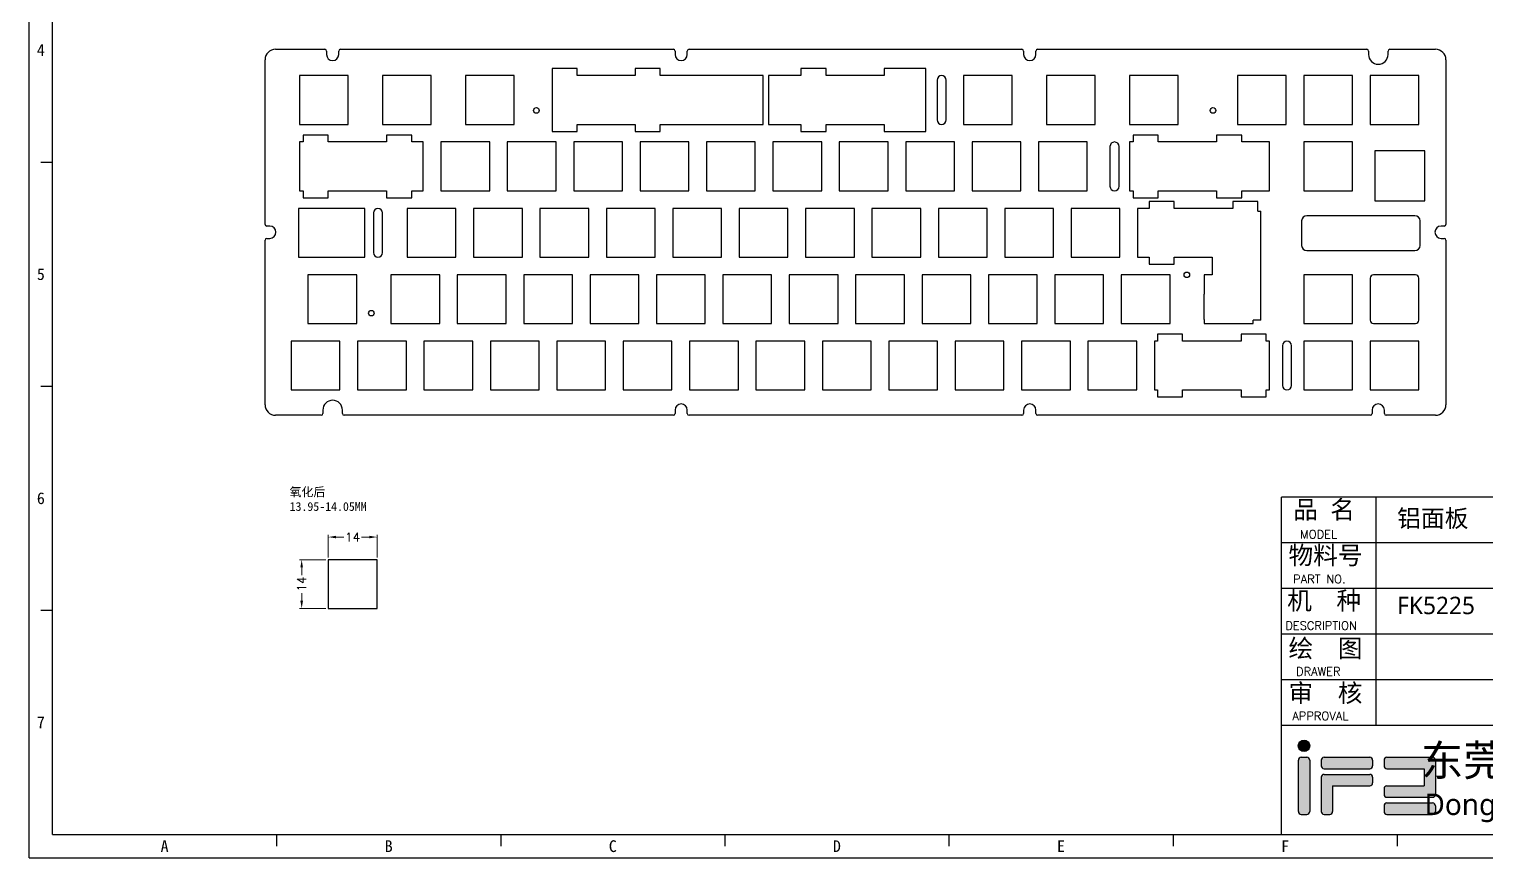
# Model space of a CAD drawing. Header units: millimetres. Extents: x 2067 to 4080, y 730 to 1247.
# Drawn here: x 2799.6 to 3217.6, y 783.7 to 1021.5 of the extents above; entities that cross this region are included whole.
import ezdxf
from ezdxf.enums import TextEntityAlignment as Align

# ---------------------------------------------------------------- set-up
doc = ezdxf.new("R2010")
doc.units = ezdxf.units.MM
doc.layers.add('BORDER', color=5, linetype='Continuous')
doc.layers.add('dim', color=82, linetype='Continuous', lineweight=9)
doc.styles.add('BORDER', font='')
doc.styles.add('ROMANC', font='romanc.shx', dxfattribs={"bigfont": 'gbcbig.shx'})
doc.styles.get("Standard").update_dxf_attribs({"font": 'txt', "bigfont": 'gbcbig.shx'})
doc.styles.add('图框文字', font='romans.shx')
doc.styles.get('BORDER').set_extended_font_data('SimSun')
doc.dimstyles.new('YanXiu', dxfattribs={"dimtxt": 2.5, "dimasz": 2.2, "dimexe": 0.66, "dimexo": 0.66, "dimgap": 0.66, "dimtad": 0, "dimdsep": 46, "dimtxsty": 'ROMANC', "dimcen": 0, "dimclrd": 256, "dimclre": 131, "dimclrt": 42, "dimazin": 2, "dimtfac": 1, "dimtofl": 0, "dimtmove": 0, "dimatfit": 3, "dimfxl": 1, "dimlwd": 5, "dimlwe": 5, "dimarcsym": 0})

# ---------------------------------------------------------------- blocks, each defined once
blk = doc.blocks.new('A4图框')
h = blk.add_hatch(color=1)
h.set_gradient(color1=(255, 0, 0), color2=(255, 31, 31), one_color=1, tint=0.56, name='CYLINDER')
h.paths.add_polyline_path([(2736.1, 1630.87, 1), (2732, 1630.87, 1)])
h = blk.add_hatch(color=3)
h.set_gradient(color1=(0, 255, 0), color2=(31, 255, 31), one_color=1, tint=0.56, name='CYLINDER')
h.paths.add_polyline_path([(2732, 1607.3, 0.414214), (2733.03, 1606.28), (2735.07, 1606.28, 0.414214), (2736.1, 1607.3), (2736.1, 1625.74, 0.414214), (2735.07, 1626.77), (2733.03, 1626.77, 0.414214), (2732, 1625.74)])
h = blk.add_hatch(color=3)
h.set_gradient(color1=(0, 255, 0), color2=(31, 255, 31), one_color=1, tint=0.56, name='CYLINDER')
h.paths.add_polyline_path([(2757.61, 1622.67, 0.414214), (2758.64, 1623.69), (2758.64, 1625.74, 0.414214), (2757.61, 1626.77), (2741.22, 1626.77, 0.414214), (2740.2, 1625.74), (2740.2, 1623.69, 0.414214), (2741.22, 1622.67)])
h = blk.add_hatch(color=3)
h.set_gradient(color1=(0, 255, 0), color2=(31, 255, 31), one_color=1, tint=0.56, name='CYLINDER')
h.paths.add_polyline_path([(2763.76, 1626.77, 0.414214), (2762.74, 1625.74), (2762.74, 1623.69, 0.414214), (2763.76, 1622.67), (2777.08, 1622.67), (2777.08, 1616.52), (2763.76, 1616.52, 0.414214), (2762.74, 1615.5), (2762.74, 1613.45, 0.414214), (2763.76, 1612.42), (2780.15, 1612.42, 0.414214), (2781.18, 1613.45), (2781.18, 1625.74, 0.414214), (2780.15, 1626.77)])
h = blk.add_hatch(color=3)
h.set_gradient(color1=(0, 255, 0), color2=(31, 255, 31), one_color=1, tint=0.56, name='CYLINDER')
h.paths.add_polyline_path([(2741.22, 1620.62, 0.414214), (2740.2, 1619.6), (2740.2, 1607.3, 0.414214), (2741.22, 1606.28), (2743.27, 1606.28, 0.414214), (2744.3, 1607.3), (2744.3, 1616.52), (2757.61, 1616.52, 0.414214), (2758.64, 1617.55), (2758.64, 1619.6, 0.414214), (2757.61, 1620.62)])
h = blk.add_hatch(color=3)
h.set_gradient(color1=(0, 255, 0), color2=(31, 255, 31), one_color=1, tint=0.56, name='CYLINDER')
h.paths.add_polyline_path([(2763.76, 1610.38, 0.414214), (2762.74, 1609.35), (2762.74, 1607.3, 0.414214), (2763.76, 1606.28), (2780.15, 1606.28, 0.414214), (2781.18, 1607.3), (2781.18, 1609.35, 0.414214), (2780.15, 1610.38)])
at = {"lineweight": 25}
for p, q in [((2725.99, 1599.08), (2725.99, 1720.09)), ((3088.9, 1720.09), (2725.99, 1720.09)), ((2759.81, 1720.09), (2759.81, 1638.13)), ((3088.9, 1703.7), (2725.99, 1703.7)), ((3088.9, 1687.31), (2725.99, 1687.31)), ((3088.9, 1670.92), (2725.99, 1670.92)), ((2979.19, 1654.52), (2725.99, 1654.52)), ((2979.19, 1638.13), (2725.99, 1638.13))]:
    blk.add_line(p, q, dxfattribs=at)
at = {"color": 3}
for p, q in [((2732, 1625.74), (2732, 1607.3)), ((2733.03, 1626.77), (2735.07, 1626.77)), ((2736.1, 1625.74), (2736.1, 1607.3)), ((2740.2, 1625.74), (2740.2, 1623.69)), ((2741.22, 1626.77), (2757.61, 1626.77)), ((2758.64, 1625.74), (2758.64, 1623.69)), ((2762.74, 1625.74), (2762.74, 1623.69)), ((2763.76, 1626.77), (2780.15, 1626.77)), ((2781.18, 1625.74), (2781.18, 1613.45)), ((2740.2, 1619.6), (2740.2, 1607.3)), ((2741.22, 1622.67), (2757.61, 1622.67)), ((2741.22, 1620.62), (2757.61, 1620.62)), ((2758.64, 1619.6), (2758.64, 1617.55)), ((2763.76, 1622.67), (2777.08, 1622.67)), ((2777.08, 1622.67), (2777.08, 1616.52)), ((2744.3, 1616.52), (2757.61, 1616.52)), ((2744.3, 1616.52), (2744.3, 1607.3)), ((2762.74, 1615.5), (2762.74, 1613.45)), ((2763.76, 1616.52), (2777.08, 1616.52)), ((2762.74, 1609.35), (2762.74, 1607.3)), ((2763.76, 1612.42), (2780.15, 1612.42)), ((2763.76, 1610.38), (2780.15, 1610.38)), ((2781.18, 1609.35), (2781.18, 1607.3)), ((2733.03, 1606.28), (2735.07, 1606.28)), ((2741.22, 1606.28), (2743.27, 1606.28)), ((2763.76, 1606.28), (2780.15, 1606.28))]:
    blk.add_line(p, q, dxfattribs=at)
at = {"color": 1}
blk.add_circle((2734.05, 1630.87), 2.05, dxfattribs=at)
at = {"color": 3}
for centre, start, end in [((2733.03, 1625.74), 90, 180), ((2735.07, 1625.74), 0, 90), ((2741.22, 1625.74), 90, 180), ((2757.61, 1625.74), 0, 90), ((2763.76, 1625.74), 90, 180), ((2780.15, 1625.74), 0, 90), ((2741.22, 1623.69), 180, 270), ((2741.22, 1619.6), 90, 180), ((2757.61, 1623.69), 270, 0), ((2757.61, 1619.6), 360, 90), ((2763.76, 1623.69), 180, 270), ((2757.61, 1617.55), 270, 0), ((2763.76, 1615.5), 90, 180), ((2763.76, 1613.45), 180, 270), ((2763.76, 1609.35), 90, 180), ((2780.15, 1613.45), 270, 0), ((2780.15, 1609.35), 0, 90), ((2733.03, 1607.3), 180, 270), ((2735.07, 1607.3), 270, 0), ((2741.22, 1607.3), 180, 270), ((2743.27, 1607.3), 270, 0), ((2763.76, 1607.3), 180, 270), ((2780.15, 1607.3), 270, 0)]:
    blk.add_arc(centre, 1.02, start, end, dxfattribs=at)
at = {"layer": 'BORDER', "color": 0, "linetype": 'Continuous'}
for p, q in [((2276.83, 1590.69), (2276.83, 2170.08)), ((2285.22, 1599.08), (2285.22, 2161.68)), ((2281.03, 1840.21), (2285.22, 1840.21)), ((2281.03, 1759.84), (2285.22, 1759.84)), ((2281.03, 1679.48), (2285.22, 1679.48)), ((2285.22, 1599.08), (3088.9, 1599.08)), ((2365.59, 1599.08), (2365.59, 1594.89)), ((2445.96, 1599.08), (2445.96, 1594.89)), ((2526.33, 1599.08), (2526.33, 1594.89)), ((2606.69, 1599.08), (2606.69, 1594.89)), ((2687.06, 1599.08), (2687.06, 1594.89)), ((2767.43, 1599.08), (2767.43, 1594.89)), ((2276.83, 1590.69), (3097.29, 1590.69))]:
    blk.add_line(p, q, dxfattribs=at)
at = {"lineweight": 25, "style": '图框文字'}
for s, height, p in [('MODEL', 3.007, (2732.62, 1705.24)), ('PART NO.', 3.007, (2730.16, 1689.16)), ('DESCRIPTION', 3.0071, (2727.34, 1672.49)), ('DRAWER', 3.007, (2731.18, 1656.01)), ('APPROVAL', 3.007, (2729.85, 1640.1))]:
    blk.add_text(s, height=height, dxfattribs=at).set_placement(p)
at = {"color": 7, "char_height": 6.4852, "width": 28.2719, "attachment_point": 1}
for s, insert in [('{\\fSimSun|b0|i0|c134|p54;品 名}', (2730.18, 1718.83)), ('{\\fSimSun|b0|i0|c134|p54;物料号}', (2728.48, 1702.44)), ('{\\fSimSun|b0|i0|c134|p54;机  种}', (2728.01, 1686.2)), ('{\\fSimSun|b0|i0|c134|p54;绘  图}', (2728.48, 1669.1)), ('{\\fSimSun|b0|i0|c134|p54;审  核}', (2728.48, 1653.07))]:
    blk.add_mtext(s, dxfattribs=dict(at, insert=insert))
at = {"color": 7, "attachment_point": 5}
for s, insert, char_height in [('{\\fSimHei|b0|i0|c134|p49;东莞市艾佛杜电子科技有限公司}', (2881.97, 1624.98), 11.0966), ('{\\fMicrosoft YaHei|b0|i0|c134|p34;Dongguan IF2 Electronic Technology Co.,LTD}', (2882.7, 1608.59), 7.69)]:
    blk.add_mtext(s, dxfattribs=dict(at, insert=insert, char_height=char_height))
at = {"layer": 'BORDER', "color": 0, "style": 'BORDER'}
for s, p in [('4', (2281.03, 1880.4)), ('5', (2281.03, 1800.03)), ('6', (2281.03, 1719.66)), ('7', (2281.03, 1639.29)), ('A', (2325.41, 1594.89)), ('B', (2405.78, 1594.89)), ('C', (2486.14, 1594.89)), ('D', (2566.51, 1594.89)), ('E', (2646.88, 1594.89)), ('F', (2727.25, 1594.89))]:
    blk.add_text(s, height=4.2, dxfattribs=at).set_placement(p, align=Align.MIDDLE_CENTER)
blk = doc.blocks.new('*D2')
at = {"color": 131, "lineweight": 5}
for p, q in [((2885.47, 869.9), (2885.47, 876.39)), ((2899.47, 869.9), (2899.47, 876.39))]:
    blk.add_line(p, q, dxfattribs=at)
at = {"lineweight": 5}
for p, q in [((2887.67, 875.73), (2889.91, 875.73)), ((2897.27, 875.73), (2895.04, 875.73))]:
    blk.add_line(p, q, dxfattribs=at)
for points in [[(2887.67, 876.1), (2887.67, 875.37), (2885.47, 875.73)], [(2897.27, 876.1), (2897.27, 875.37), (2899.47, 875.73)]]:
    blk.add_solid(points)
at = {"layer": 'Defpoints', "color": 0}
for p in [(2899.47, 875.73), (2885.47, 869.24), (2899.47, 869.24)]:
    blk.add_point(p, dxfattribs=at)
at = {"color": 42, "insert": (2892.47, 875.73), "char_height": 2.5, "attachment_point": 5, "style": 'ROMANC'}
blk.add_mtext('14', dxfattribs=at)
blk = doc.blocks.new('*D3')
at = {"color": 131, "lineweight": 5}
for p, q in [((2884.81, 869.24), (2877.18, 869.24)), ((2884.81, 855.24), (2877.18, 855.24))]:
    blk.add_line(p, q, dxfattribs=at)
at = {"lineweight": 5}
for p, q in [((2877.84, 867.04), (2877.84, 864.81)), ((2877.84, 857.44), (2877.84, 859.68))]:
    blk.add_line(p, q, dxfattribs=at)
for points in [[(2877.47, 867.04), (2878.21, 867.04), (2877.84, 869.24)], [(2877.47, 857.44), (2878.21, 857.44), (2877.84, 855.24)]]:
    blk.add_solid(points)
at = {"layer": 'Defpoints', "color": 0}
for p in [(2885.47, 869.24), (2877.84, 855.24), (2885.47, 855.24)]:
    blk.add_point(p, dxfattribs=at)
at = {"color": 42, "insert": (2877.84, 862.24), "char_height": 2.5, "attachment_point": 5, "rotation": 90, "style": 'ROMANC'}
blk.add_mtext('14', dxfattribs=at)

msp = doc.modelspace()

# ---------------------------------------------------------------- linework, layer by layer
at = {"color": 7, "linetype": 'Continuous'}
for p, q in [((2870.323, 1015.675), (2884.473, 1015.675)), ((2888.973, 1015.675), (2984.473, 1015.675)), ((2988.973, 1015.675), (3084.473, 1015.675)), ((3088.973, 1015.675), (3183.423, 1015.675)), ((3190.023, 1015.675), (3203.123, 1015.675)), ((2867.323, 965.425), (2867.323, 1012.675)), ((2884.973, 1015.175), (2884.973, 1014.175)), ((2888.473, 1014.175), (2888.473, 1015.175)), ((2984.973, 1015.175), (2984.973, 1014.175)), ((2988.473, 1014.175), (2988.473, 1015.175)), ((3084.973, 1015.175), (3084.973, 1014.175)), ((3088.473, 1014.175), (3088.473, 1015.175)), ((3183.923, 1015.175), (3183.923, 1014.175)), ((3189.523, 1014.175), (3189.523, 1015.175)), ((3206.123, 1012.675), (3206.123, 965.425)), ((2877.223, 1008.125), (2877.223, 994.125)), ((2891.223, 1008.125), (2877.223, 1008.125)), ((2877.223, 1008.125), (2877.223, 994.125)), ((2891.223, 1008.125), (2877.223, 1008.125)), ((2891.223, 994.125), (2891.223, 1008.125)), ((2891.223, 994.125), (2891.223, 1008.125)), ((2901.033, 1008.125), (2901.033, 994.125)), ((2915.033, 1008.125), (2901.033, 1008.125)), ((2915.033, 994.125), (2915.033, 1008.125)), ((2924.843, 1008.125), (2924.843, 994.125)), ((2938.843, 1008.125), (2924.843, 1008.125)), ((2938.843, 994.125), (2938.843, 1008.125)), ((2949.683, 1010.125), (2949.683, 992.125)), ((2956.883, 1010.125), (2949.683, 1010.125)), ((2956.883, 1008.125), (2956.883, 1010.125)), ((2973.483, 1008.125), (2956.883, 1008.125)), ((2973.483, 1010.125), (2973.483, 1008.125)), ((2980.683, 1010.125), (2973.483, 1010.125)), ((2980.683, 1008.125), (2980.683, 1010.125)), ((3010.283, 1008.125), (2980.683, 1008.125)), ((3010.283, 994.125), (3010.283, 1008.125)), ((3021.023, 1008.125), (3011.783, 1008.125)), ((3011.783, 1008.125), (3011.783, 994.125)), ((3028.323, 1010.125), (3021.023, 1010.125)), ((3021.023, 1010.125), (3021.023, 1008.125)), ((3044.923, 1008.125), (3028.323, 1008.125)), ((3056.883, 1010.125), (3044.923, 1010.125)), ((3056.883, 992.125), (3056.883, 1010.125)), ((3081.723, 1008.125), (3067.723, 1008.125)), ((3067.723, 1008.125), (3067.723, 994.125)), ((3081.723, 994.125), (3081.723, 1008.125)), ((3105.533, 1008.125), (3091.533, 1008.125)), ((3091.533, 1008.125), (3091.533, 994.125)), ((3105.533, 994.125), (3105.533, 1008.125)), ((3129.343, 1008.125), (3115.343, 1008.125)), ((3115.343, 1008.125), (3115.343, 994.125)), ((3129.343, 994.125), (3129.343, 1008.125)), ((3160.303, 1008.125), (3146.303, 1008.125)), ((3146.303, 1008.125), (3146.303, 994.125)), ((3160.303, 994.125), (3160.303, 1008.125)), ((3179.353, 1008.125), (3165.353, 1008.125)), ((3165.353, 1008.125), (3165.353, 994.125)), ((3179.353, 994.125), (3179.353, 1008.125)), ((3198.403, 1008.125), (3184.403, 1008.125)), ((3184.403, 1008.125), (3184.403, 994.125)), ((3198.403, 994.125), (3198.403, 1008.125)), ((3060.123, 1006.825), (3060.123, 995.425)), ((3062.723, 995.425), (3062.723, 1006.825)), ((2877.223, 994.125), (2891.223, 994.125)), ((2877.223, 994.125), (2891.223, 994.125)), ((2878.223, 991.075), (2878.223, 989.075)), ((2885.423, 991.075), (2878.223, 991.075)), ((2885.423, 989.075), (2885.423, 991.075)), ((2901.033, 994.125), (2915.033, 994.125)), ((2902.223, 991.075), (2902.223, 989.075)), ((2909.423, 991.075), (2902.223, 991.075)), ((2909.423, 989.075), (2909.423, 991.075)), ((2924.843, 994.125), (2938.843, 994.125)), ((2949.683, 992.125), (2956.883, 992.125)), ((2956.883, 992.125), (2956.883, 994.125)), ((2956.883, 994.125), (2973.483, 994.125)), ((2973.483, 994.125), (2973.483, 992.125)), ((2973.483, 992.125), (2980.683, 992.125)), ((2980.683, 992.125), (2980.683, 994.125)), ((2980.683, 994.125), (3010.283, 994.125)), ((3011.783, 994.125), (3021.023, 994.125)), ((3021.023, 994.125), (3021.023, 992.125)), ((3021.023, 992.125), (3028.323, 992.125)), ((3028.323, 994.125), (3044.923, 994.125)), ((3044.923, 992.125), (3056.883, 992.125)), ((3067.723, 994.125), (3081.723, 994.125)), ((3091.533, 994.125), (3105.533, 994.125)), ((3115.343, 994.125), (3129.343, 994.125)), ((3123.553, 991.075), (3116.353, 991.075)), ((3116.353, 991.075), (3116.353, 989.075)), ((3123.553, 989.075), (3123.553, 991.075)), ((3147.553, 991.075), (3140.353, 991.075)), ((3140.353, 991.075), (3140.353, 989.075)), ((3146.303, 994.125), (3160.303, 994.125)), ((3147.553, 989.075), (3147.553, 991.075)), ((3165.353, 994.125), (3179.353, 994.125)), ((3184.403, 994.125), (3198.403, 994.125)), ((2877.223, 989.075), (2877.223, 975.075)), ((2878.223, 989.075), (2877.223, 989.075)), ((2902.223, 989.075), (2885.423, 989.075)), ((2912.733, 989.075), (2909.423, 989.075)), ((2912.733, 975.075), (2912.733, 989.075)), ((2917.783, 989.075), (2917.783, 975.075)), ((2931.783, 989.075), (2917.783, 989.075)), ((2931.783, 975.075), (2931.783, 989.075)), ((2936.833, 989.075), (2936.833, 975.075)), ((2950.833, 989.075), (2936.833, 989.075)), ((2950.833, 975.075), (2950.833, 989.075)), ((2955.883, 989.075), (2955.883, 975.075)), ((2969.883, 989.075), (2955.883, 989.075)), ((2969.883, 975.075), (2969.883, 989.075)), ((2974.933, 989.075), (2974.933, 975.075)), ((2988.933, 989.075), (2974.933, 989.075)), ((2988.933, 975.075), (2988.933, 989.075)), ((2993.983, 989.075), (2993.983, 975.075)), ((3007.983, 989.075), (2993.983, 989.075)), ((3007.983, 975.075), (3007.983, 989.075)), ((3013.033, 989.075), (3013.033, 975.075)), ((3027.033, 989.075), (3013.033, 989.075)), ((3027.033, 975.075), (3027.033, 989.075)), ((3046.083, 989.075), (3032.083, 989.075)), ((3032.083, 989.075), (3032.083, 975.075)), ((3046.083, 975.075), (3046.083, 989.075)), ((3065.133, 989.075), (3051.133, 989.075)), ((3051.133, 989.075), (3051.133, 975.075)), ((3065.133, 975.075), (3065.133, 989.075)), ((3084.183, 989.075), (3070.183, 989.075)), ((3070.183, 989.075), (3070.183, 975.075)), ((3084.183, 975.075), (3084.183, 989.075)), ((3103.233, 989.075), (3089.233, 989.075)), ((3089.233, 989.075), (3089.233, 975.075)), ((3103.233, 975.075), (3103.233, 989.075)), ((3109.753, 987.775), (3109.753, 976.375)), ((3112.353, 976.375), (3112.353, 987.775)), ((3116.353, 989.075), (3115.373, 989.075)), ((3115.373, 989.075), (3115.373, 975.075)), ((3140.353, 989.075), (3123.553, 989.075)), ((3155.523, 989.075), (3147.553, 989.075)), ((3155.523, 975.075), (3155.523, 989.075)), ((3179.353, 989.075), (3165.353, 989.075)), ((3165.353, 989.075), (3165.353, 975.075)), ((3179.353, 975.075), (3179.353, 989.075)), ((3200.123, 986.575), (3185.723, 986.575)), ((3185.723, 986.575), (3185.723, 972.175)), ((3200.123, 972.175), (3200.123, 986.575)), ((2877.223, 975.075), (2878.223, 975.075)), ((2878.223, 975.075), (2878.223, 973.075)), ((2885.423, 973.075), (2885.423, 975.075)), ((2885.423, 975.075), (2902.223, 975.075)), ((2902.223, 975.075), (2902.223, 973.075)), ((2909.423, 973.075), (2909.423, 975.075)), ((2909.423, 975.075), (2912.733, 975.075)), ((2917.783, 975.075), (2931.783, 975.075)), ((2936.833, 975.075), (2950.833, 975.075)), ((2955.883, 975.075), (2969.883, 975.075)), ((2974.933, 975.075), (2988.933, 975.075)), ((2993.983, 975.075), (3007.983, 975.075)), ((3013.033, 975.075), (3027.033, 975.075)), ((3032.083, 975.075), (3046.083, 975.075)), ((3051.133, 975.075), (3065.133, 975.075)), ((3070.183, 975.075), (3084.183, 975.075)), ((3089.233, 975.075), (3103.233, 975.075)), ((3115.373, 975.075), (3116.353, 975.075)), ((3116.353, 975.075), (3116.353, 973.075)), ((3123.553, 975.075), (3140.353, 975.075)), ((3123.553, 973.075), (3123.553, 975.075)), ((3140.353, 975.075), (3140.353, 973.075)), ((3147.553, 975.075), (3155.523, 975.075)), ((3147.553, 973.075), (3147.553, 975.075)), ((3165.353, 975.075), (3179.353, 975.075)), ((2876.923, 970.025), (2876.923, 956.025)), ((2895.923, 970.025), (2876.923, 970.025)), ((2878.223, 973.075), (2885.423, 973.075)), ((2895.923, 956.025), (2895.923, 970.025)), ((2902.223, 973.075), (2909.423, 973.075)), ((2908.113, 970.025), (2908.113, 956.025)), ((2922.113, 970.025), (2908.113, 970.025)), ((2922.113, 956.025), (2922.113, 970.025)), ((2927.163, 970.025), (2927.163, 956.025)), ((2941.163, 970.025), (2927.163, 970.025)), ((2941.163, 956.025), (2941.163, 970.025)), ((2946.213, 970.025), (2946.213, 956.025)), ((2960.213, 970.025), (2946.213, 970.025)), ((2960.213, 956.025), (2960.213, 970.025)), ((2965.263, 970.025), (2965.263, 956.025)), ((2979.263, 970.025), (2965.263, 970.025)), ((2979.263, 956.025), (2979.263, 970.025)), ((2984.313, 970.025), (2984.313, 956.025)), ((2998.313, 970.025), (2984.313, 970.025)), ((2998.313, 956.025), (2998.313, 970.025)), ((3003.363, 970.025), (3003.363, 956.025)), ((3017.363, 970.025), (3003.363, 970.025)), ((3017.363, 956.025), (3017.363, 970.025)), ((3022.413, 970.025), (3022.413, 956.025)), ((3036.413, 970.025), (3022.413, 970.025)), ((3036.413, 956.025), (3036.413, 970.025)), ((3055.463, 970.025), (3041.463, 970.025)), ((3041.463, 970.025), (3041.463, 956.025)), ((3055.463, 956.025), (3055.463, 970.025)), ((3074.513, 970.025), (3060.513, 970.025)), ((3060.513, 970.025), (3060.513, 956.025)), ((3074.513, 956.025), (3074.513, 970.025)), ((3093.563, 970.025), (3079.563, 970.025)), ((3079.563, 970.025), (3079.563, 956.025)), ((3093.563, 956.025), (3093.563, 970.025)), ((3112.613, 970.025), (3098.613, 970.025)), ((3098.613, 970.025), (3098.613, 956.025)), ((3112.613, 956.025), (3112.613, 970.025)), ((3116.353, 973.075), (3123.553, 973.075)), ((3120.973, 970.025), (3117.663, 970.025)), ((3117.663, 970.025), (3117.663, 956.025)), ((3128.173, 972.025), (3120.973, 972.025)), ((3120.973, 972.025), (3120.973, 970.025)), ((3128.173, 970.025), (3128.173, 972.025)), ((3144.973, 970.025), (3128.173, 970.025)), ((3140.353, 973.075), (3147.553, 973.075)), ((3152.173, 972.025), (3144.973, 972.025)), ((3144.973, 972.025), (3144.973, 970.025)), ((3152.173, 969.205), (3152.173, 972.025)), ((3185.723, 972.175), (3200.123, 972.175)), ((2898.423, 968.725), (2898.423, 957.325)), ((2901.023, 957.325), (2901.023, 968.725)), ((3164.723, 966.425), (3164.723, 959.425)), ((3197.223, 967.925), (3166.223, 967.925)), ((3198.723, 959.425), (3198.723, 966.425)), ((2868.723, 964.925), (2867.823, 964.925)), ((2867.823, 961.425), (2868.723, 961.425)), ((3205.623, 964.925), (3204.723, 964.925)), ((3204.723, 961.425), (3205.623, 961.425)), ((2867.323, 913.675), (2867.323, 960.925)), ((3166.223, 957.925), (3197.223, 957.925)), ((3206.123, 960.925), (3206.123, 913.675)), ((2876.923, 956.025), (2895.923, 956.025)), ((2908.113, 956.025), (2922.113, 956.025)), ((2927.163, 956.025), (2941.163, 956.025)), ((2946.213, 956.025), (2960.213, 956.025)), ((2965.263, 956.025), (2979.263, 956.025)), ((2984.313, 956.025), (2998.313, 956.025)), ((3003.363, 956.025), (3017.363, 956.025)), ((3022.413, 956.025), (3036.413, 956.025)), ((3041.463, 956.025), (3055.463, 956.025)), ((3060.513, 956.025), (3074.513, 956.025)), ((3079.563, 956.025), (3093.563, 956.025)), ((3098.613, 956.025), (3112.613, 956.025)), ((3117.663, 956.025), (3120.973, 956.025)), ((3120.973, 956.025), (3120.973, 954.025)), ((3120.973, 954.025), (3128.173, 954.025)), ((3128.173, 956.025), (3139.023, 956.025)), ((3128.173, 954.025), (3128.173, 956.025)), ((3139.023, 956.025), (3139.023, 950.975)), ((2879.623, 950.975), (2879.623, 936.975)), ((2893.623, 950.975), (2879.623, 950.975)), ((2893.623, 936.975), (2893.623, 950.975)), ((2903.433, 950.975), (2903.433, 936.975)), ((2917.433, 950.975), (2903.433, 950.975)), ((2917.433, 936.975), (2917.433, 950.975)), ((2922.483, 950.975), (2922.483, 936.975)), ((2936.483, 950.975), (2922.483, 950.975)), ((2936.483, 936.975), (2936.483, 950.975)), ((2941.533, 950.975), (2941.533, 936.975)), ((2955.533, 950.975), (2941.533, 950.975)), ((2955.533, 936.975), (2955.533, 950.975)), ((2960.583, 950.975), (2960.583, 936.975)), ((2974.583, 950.975), (2960.583, 950.975)), ((2974.583, 936.975), (2974.583, 950.975)), ((2979.633, 950.975), (2979.633, 936.975)), ((2993.633, 950.975), (2979.633, 950.975)), ((2993.633, 936.975), (2993.633, 950.975)), ((2998.683, 950.975), (2998.683, 936.975)), ((3012.683, 950.975), (2998.683, 950.975)), ((3012.683, 936.975), (3012.683, 950.975)), ((3017.733, 950.975), (3017.733, 936.975)), ((3031.733, 950.975), (3017.733, 950.975)), ((3031.733, 936.975), (3031.733, 950.975)), ((3036.783, 950.975), (3036.783, 936.975)), ((3050.783, 950.975), (3036.783, 950.975)), ((3050.783, 936.975), (3050.783, 950.975)), ((3069.833, 950.975), (3055.833, 950.975)), ((3055.833, 950.975), (3055.833, 936.975)), ((3069.833, 936.975), (3069.833, 950.975)), ((3088.883, 950.975), (3074.883, 950.975)), ((3074.883, 950.975), (3074.883, 936.975)), ((3088.883, 936.975), (3088.883, 950.975)), ((3107.933, 950.975), (3093.933, 950.975)), ((3093.933, 950.975), (3093.933, 936.975)), ((3107.933, 936.975), (3107.933, 950.975)), ((3126.983, 950.975), (3112.983, 950.975)), ((3112.983, 950.975), (3112.983, 936.975)), ((3126.983, 936.975), (3126.983, 950.975)), ((3139.023, 950.975), (3136.793, 950.975)), ((3136.793, 950.975), (3136.793, 945.375)), ((3179.333, 950.975), (3165.333, 950.975)), ((3165.333, 950.975), (3165.333, 936.975)), ((3179.333, 936.975), (3179.333, 950.975)), ((3184.383, 949.975), (3184.383, 937.975)), ((3197.383, 950.975), (3185.383, 950.975)), ((3198.383, 937.975), (3198.383, 949.975)), ((2879.623, 936.975), (2893.623, 936.975)), ((2903.433, 936.975), (2917.433, 936.975)), ((2922.483, 936.975), (2936.483, 936.975)), ((2941.533, 936.975), (2955.533, 936.975)), ((2960.583, 936.975), (2974.583, 936.975)), ((2979.633, 936.975), (2993.633, 936.975)), ((2998.683, 936.975), (3012.683, 936.975)), ((3017.733, 936.975), (3031.733, 936.975)), ((3036.783, 936.975), (3050.783, 936.975)), ((3055.833, 936.975), (3069.833, 936.975)), ((3074.883, 936.975), (3088.883, 936.975)), ((3093.933, 936.975), (3107.933, 936.975)), ((3112.983, 936.975), (3126.983, 936.975)), ((3136.793, 938.175), (3136.793, 936.975)), ((3136.793, 936.975), (3150.793, 936.975)), ((3150.793, 936.975), (3150.793, 938.005)), ((3165.333, 936.975), (3179.333, 936.975)), ((3185.383, 936.975), (3197.383, 936.975)), ((3130.593, 933.925), (3123.393, 933.925)), ((3123.393, 933.925), (3123.393, 931.925)), ((3130.593, 931.925), (3130.593, 933.925)), ((3154.593, 933.925), (3147.393, 933.925)), ((3147.393, 933.925), (3147.393, 931.925)), ((3154.593, 931.925), (3154.593, 933.925)), ((2874.823, 931.925), (2874.823, 917.925)), ((2888.823, 931.925), (2874.823, 931.925)), ((2888.823, 917.925), (2888.823, 931.925)), ((2893.873, 931.925), (2893.873, 917.925)), ((2907.873, 931.925), (2893.873, 931.925)), ((2907.873, 917.925), (2907.873, 931.925)), ((2912.923, 931.925), (2912.923, 917.925)), ((2926.923, 931.925), (2912.923, 931.925)), ((2926.923, 917.925), (2926.923, 931.925)), ((2931.973, 931.925), (2931.973, 917.925)), ((2945.973, 931.925), (2931.973, 931.925)), ((2945.973, 917.925), (2945.973, 931.925)), ((2951.023, 931.925), (2951.023, 917.925)), ((2965.023, 931.925), (2951.023, 931.925)), ((2965.023, 917.925), (2965.023, 931.925)), ((2970.073, 931.925), (2970.073, 917.925)), ((2984.073, 931.925), (2970.073, 931.925)), ((2984.073, 917.925), (2984.073, 931.925)), ((2989.123, 931.925), (2989.123, 917.925)), ((3003.123, 931.925), (2989.123, 931.925)), ((3003.123, 917.925), (3003.123, 931.925)), ((3008.173, 931.925), (3008.173, 917.925)), ((3022.173, 931.925), (3008.173, 931.925)), ((3022.173, 917.925), (3022.173, 931.925)), ((3027.223, 931.925), (3027.223, 917.925)), ((3041.223, 931.925), (3027.223, 931.925)), ((3041.223, 917.925), (3041.223, 931.925)), ((3046.273, 931.925), (3046.273, 917.925)), ((3060.273, 931.925), (3046.273, 931.925)), ((3060.273, 917.925), (3060.273, 931.925)), ((3065.323, 931.925), (3065.323, 917.925)), ((3079.323, 931.925), (3065.323, 931.925)), ((3079.323, 917.925), (3079.323, 931.925)), ((3098.373, 931.925), (3084.373, 931.925)), ((3084.373, 931.925), (3084.373, 917.925)), ((3098.373, 917.925), (3098.373, 931.925)), ((3117.423, 931.925), (3103.423, 931.925)), ((3103.423, 931.925), (3103.423, 917.925)), ((3117.423, 917.925), (3117.423, 931.925)), ((3123.393, 931.925), (3122.473, 931.925)), ((3122.473, 931.925), (3122.473, 917.925)), ((3147.393, 931.925), (3130.593, 931.925)), ((3155.523, 931.925), (3154.593, 931.925)), ((3155.523, 917.925), (3155.523, 931.925)), ((3159.233, 930.625), (3159.233, 919.225)), ((3161.833, 919.225), (3161.833, 930.625)), ((3179.333, 931.925), (3165.333, 931.925)), ((3165.333, 931.925), (3165.333, 917.925)), ((3179.333, 917.925), (3179.333, 931.925)), ((3198.383, 931.925), (3184.383, 931.925)), ((3184.383, 931.925), (3184.383, 917.925)), ((3198.383, 917.925), (3198.383, 931.925)), ((2874.823, 917.925), (2888.823, 917.925)), ((2893.873, 917.925), (2907.873, 917.925)), ((2912.923, 917.925), (2926.923, 917.925)), ((2931.973, 917.925), (2945.973, 917.925)), ((2951.023, 917.925), (2965.023, 917.925)), ((2970.073, 917.925), (2984.073, 917.925)), ((2989.123, 917.925), (3003.123, 917.925)), ((3008.173, 917.925), (3022.173, 917.925)), ((3027.223, 917.925), (3041.223, 917.925)), ((3046.273, 917.925), (3060.273, 917.925)), ((3065.323, 917.925), (3079.323, 917.925)), ((3084.373, 917.925), (3098.373, 917.925)), ((3103.423, 917.925), (3117.423, 917.925)), ((3122.473, 917.925), (3123.393, 917.925)), ((3123.393, 917.925), (3123.393, 915.925)), ((3123.393, 915.925), (3130.593, 915.925)), ((3130.593, 917.925), (3147.393, 917.925)), ((3130.593, 915.925), (3130.593, 917.925)), ((3147.393, 917.925), (3147.393, 915.925)), ((3147.393, 915.925), (3154.593, 915.925)), ((3154.593, 917.925), (3155.523, 917.925)), ((3154.593, 915.925), (3154.593, 917.925)), ((3165.333, 917.925), (3179.333, 917.925)), ((3184.383, 917.925), (3198.383, 917.925)), ((2883.923, 912.175), (2883.923, 911.175)), ((2889.523, 911.175), (2889.523, 912.175)), ((2984.973, 912.175), (2984.973, 911.175)), ((2988.473, 911.175), (2988.473, 912.175)), ((3084.973, 912.175), (3084.973, 911.175)), ((3088.473, 911.175), (3088.473, 912.175)), ((3184.973, 912.175), (3184.973, 911.175)), ((3188.473, 911.175), (3188.473, 912.175)), ((2883.423, 910.675), (2870.323, 910.675)), ((2984.473, 910.675), (2890.023, 910.675)), ((3084.473, 910.675), (2988.973, 910.675)), ((3184.473, 910.675), (3088.973, 910.675)), ((3203.123, 910.675), (3188.973, 910.675)), ((2899.471, 869.241), (2885.471, 869.241)), ((2885.471, 869.241), (2885.471, 855.241)), ((2899.471, 855.241), (2899.471, 869.241)), ((2885.471, 855.241), (2899.471, 855.241))]:
    msp.add_line(p, q, dxfattribs=at)
at = {"color": 1, "linetype": 'Continuous'}
for p, q in [((3028.323, 1008.125), (3028.323, 1010.125)), ((3044.923, 1010.125), (3044.923, 1008.125)), ((3028.323, 992.125), (3028.323, 994.125)), ((3044.923, 994.125), (3044.923, 992.125))]:
    msp.add_line(p, q, dxfattribs=at)
at = {"color": 1, "linetype": 'Continuous', "lineweight": 25}
for p, q in [((3152.173, 969.205), (3153.023, 969.205)), ((3153.023, 938.005), (3150.793, 938.005))]:
    msp.add_line(p, q, dxfattribs=at)
at = {"color": 1}
for p, q in [((3153.023, 938.005), (3153.023, 969.205)), ((3136.793, 938.175), (3136.793, 945.375))]:
    msp.add_line(p, q, dxfattribs=at)
at = {"color": 7, "linetype": 'Continuous'}
for centre in [(2945.183, 998.125), (3139.303, 998.125), (3131.793, 950.975), (2897.823, 939.975)]:
    msp.add_circle(centre, 0.8, dxfattribs=at)
for centre, radius, start, end in [((2870.323, 1012.675), 3, 90, 180), ((2870.323, 1012.675), 3, 90, 180), ((2884.473, 1015.175), 0.5, 0, 90), ((2888.973, 1015.175), 0.5, 90, 180), ((2984.473, 1015.175), 0.5, 0, 90), ((2988.973, 1015.175), 0.5, 90, 180), ((3084.473, 1015.175), 0.5, 0, 90), ((3088.973, 1015.175), 0.5, 90, 180), ((3183.423, 1015.175), 0.5, 0, 90), ((3190.023, 1015.175), 0.5, 90, 180), ((3203.123, 1012.675), 3, 0, 90), ((2886.723, 1014.175), 1.75, 180, 0), ((2886.723, 1014.175), 1.75, 180, 0), ((2986.723, 1014.175), 1.75, 180, 0), ((3086.723, 1014.175), 1.75, 180, 0), ((3186.723, 1014.175), 2.8, 180, 0), ((3061.423, 1006.825), 1.3, 0, 180), ((3061.423, 995.425), 1.3, 180, 0), ((3111.053, 987.775), 1.3, 0, 180), ((3111.053, 976.375), 1.3, 180, 0), ((2899.723, 968.725), 1.3, 0, 180), ((3166.223, 966.425), 1.5, 90, 180), ((3197.223, 966.425), 1.5, 0, 90), ((2867.823, 965.425), 0.5, 180, 270), ((2867.823, 960.925), 0.5, 90, 180), ((2868.723, 963.175), 1.75, 270, 90), ((3204.723, 963.175), 1.75, 90, 270), ((3205.623, 965.425), 0.5, 270, 0), ((3205.623, 960.925), 0.5, 0, 90), ((2899.723, 957.325), 1.3, 180, 0), ((3166.223, 959.425), 1.5, 180, 270), ((3197.223, 959.425), 1.5, 270, 0), ((3185.383, 949.975), 1, 90, 180), ((3197.383, 949.975), 1, 0, 90), ((3185.383, 937.975), 1, 180, 270), ((3197.383, 937.975), 1, 270, 0), ((3160.533, 930.625), 1.3, 0, 180), ((3160.533, 919.225), 1.3, 180, 0), ((2870.323, 913.675), 3, 180, 270), ((2883.423, 911.175), 0.5, 270, 0), ((2886.723, 912.175), 2.8, 0, 180), ((2890.023, 911.175), 0.5, 180, 270), ((2984.473, 911.175), 0.5, 270, 0), ((2986.723, 912.175), 1.75, 0, 180), ((2988.973, 911.175), 0.5, 180, 270), ((3084.473, 911.175), 0.5, 270, 0), ((3086.723, 912.175), 1.75, 0, 180), ((3088.973, 911.175), 0.5, 180, 270), ((3184.473, 911.175), 0.5, 270, 0), ((3186.723, 912.175), 1.75, 0, 180), ((3188.973, 911.175), 0.5, 180, 270), ((3203.123, 913.675), 3, 270, 0)]:
    msp.add_arc(centre, radius, start, end, dxfattribs=at)

# ---------------------------------------------------------------- block references
at = {"xscale": 0.7999999999999545, "yscale": 0.8000000000000114, "zscale": 0.8}
msp.add_blockref('A4图框', (978.183, -488.853), dxfattribs=at)

# ---------------------------------------------------------------- texts
at = {"color": 7, "insert": (2874.378, 889.916), "char_height": 2.5, "width": 21.51214, "attachment_point": 1}
msp.add_mtext('{\\fSimSun|b0|i0|c134|p2;氧化后\\P13.95-14.05MM}', dxfattribs=at)
at = {"layer": 'dim', "color": 42, "char_height": 5, "attachment_point": 1, "style": 'ROMANC'}
for s, insert in [('{\\fMicrosoft YaHei|b0|i0|c134|p34;铝面板}', (3192.137, 883.6)), ('{\\fMicrosoft YaHei|b0|i0|c134|p34;FK5225}', (3192.137, 858.621))]:
    msp.add_mtext(s, dxfattribs=dict(at, insert=insert))

# ---------------------------------------------------------------- dimensions: what is measured, and where the dimension line sits
dim = msp.add_linear_dim(base=(2899.471, 875.735), p1=(2885.471, 869.241), p2=(2899.471, 869.241), dimstyle='YanXiu')
dim.commit()
dim.dimension.update_dxf_attribs({"geometry": '*D2', "text_midpoint": (2892.471, 875.735)})
dim = msp.add_linear_dim(base=(2877.84, 855.241), p1=(2885.471, 869.241), p2=(2885.471, 855.241), angle=90, dimstyle='YanXiu')
dim.commit()
dim.dimension.update_dxf_attribs({"geometry": '*D3', "text_midpoint": (2877.84, 862.241)})

doc.saveas('drawing.dxf')
